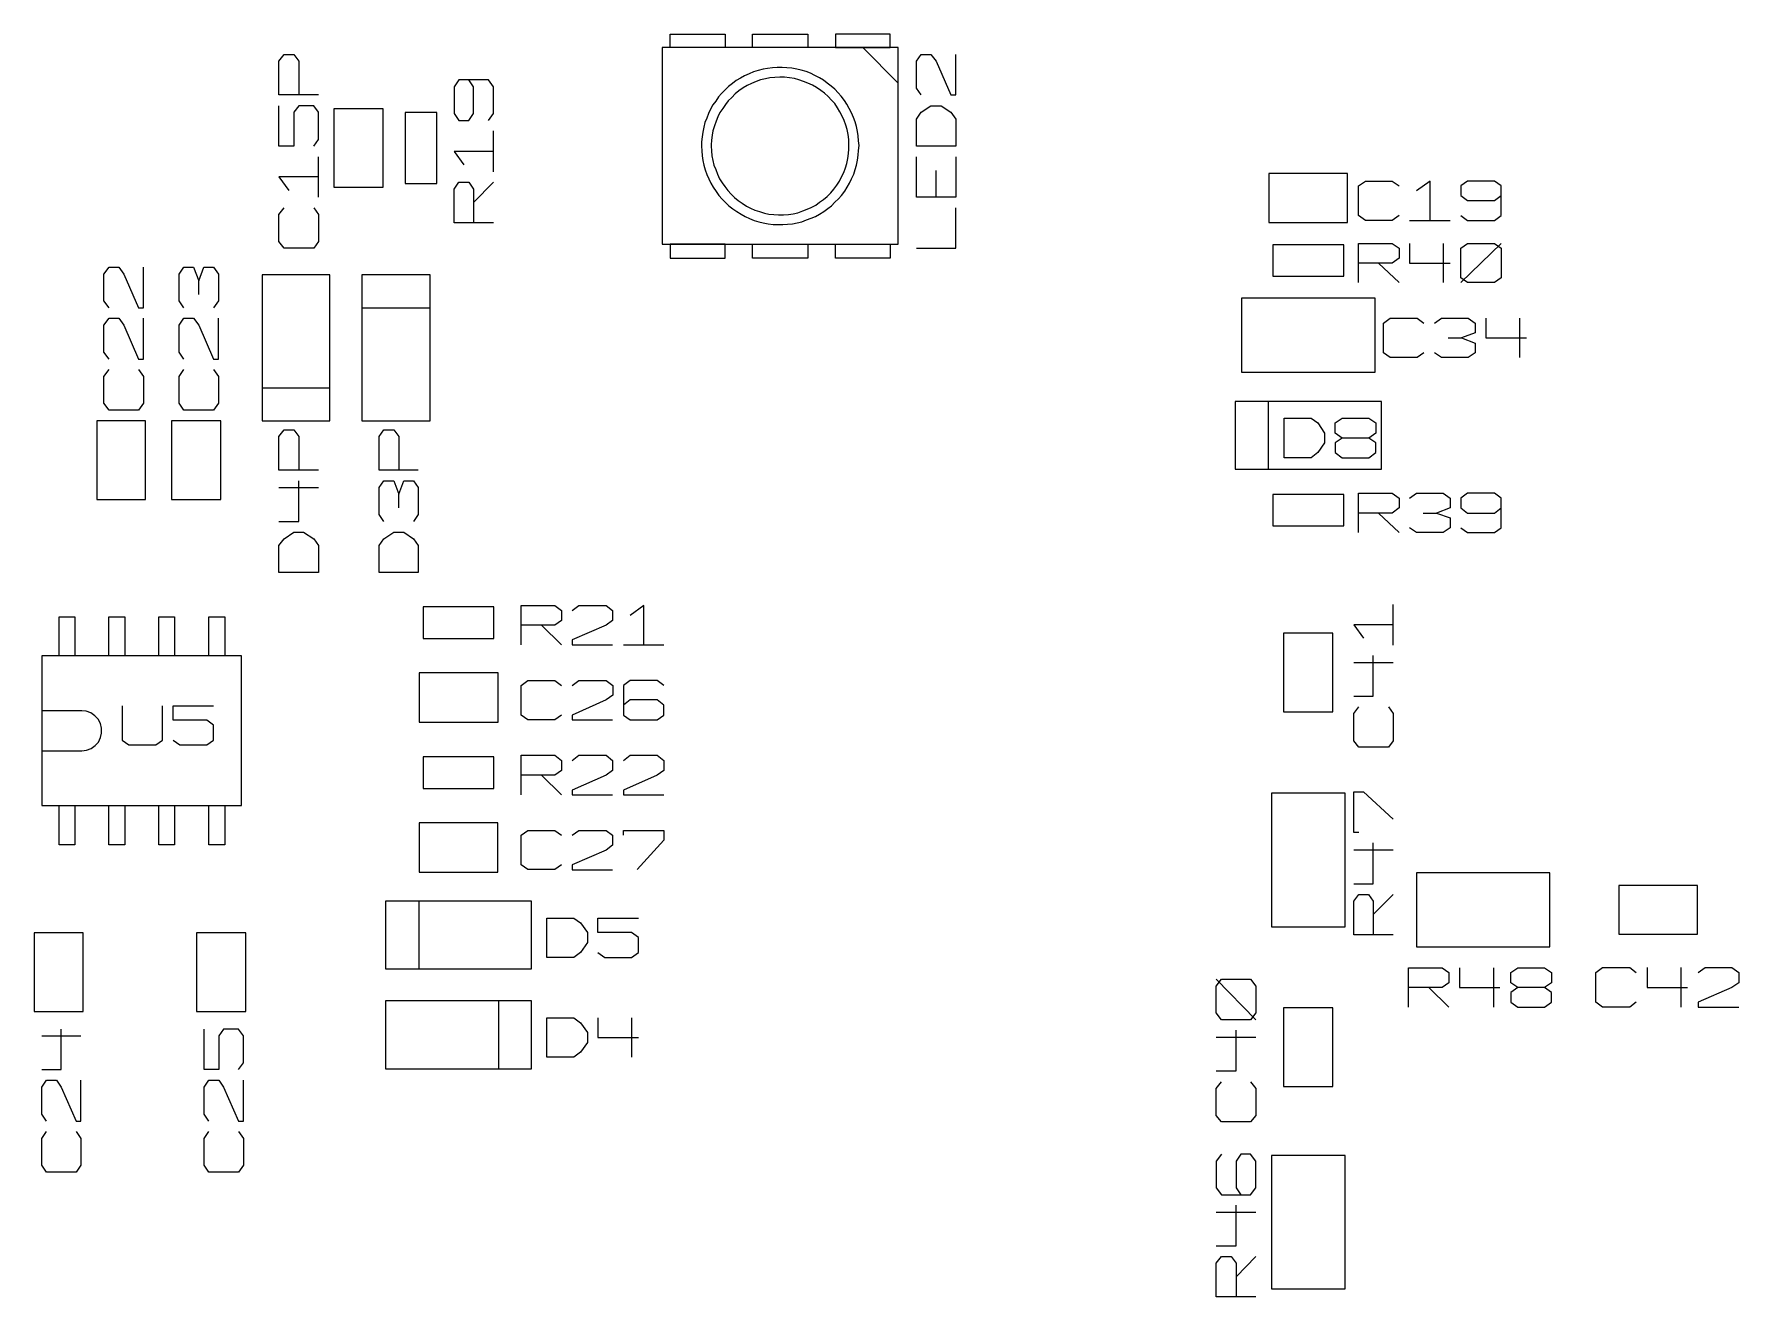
# Model space of a CAD drawing. Extents: x -92 to 503, y -336 to 505.
# Drawn here: x 197.4 to 319.9, y 164.4 to 255.2 of the extents above; entities that cross this region are included whole.
import ezdxf

# ---------------------------------------------------------------- set-up
doc = ezdxf.new("R2010")
doc.units = 0
doc.layers.add('1', color=1, linetype='CONTINUOUS')

msp = doc.modelspace()

# ---------------------------------------------------------------- linework, layer by layer
at = {"layer": '1'}
for p, q in [((243.1, 255.22), (247.05, 255.22)), ((243.1, 254.25), (243.1, 255.22)), ((247.05, 255.22), (247.05, 254.25)), ((249.03, 254.25), (249.03, 255.22)), ((249.03, 255.22), (253, 255.22)), ((253, 255.22), (253, 254.25)), ((258.93, 255.22), (254.98, 255.22)), ((254.98, 255.22), (254.98, 254.25)), ((258.93, 254.25), (258.93, 255.22)), ((214.98, 253.27), (215.35, 253.75)), ((215.35, 253.75), (216.05, 253.75)), ((216.05, 253.75), (216.4, 253.27)), ((259.5, 254.25), (242.53, 254.25)), ((242.53, 254.25), (242.53, 240.1)), ((247.05, 254.25), (243.1, 254.25)), ((253, 254.25), (249.03, 254.25)), ((254.98, 254.25), (258.93, 254.25)), ((256.95, 254.25), (259.5, 251.7)), ((259.5, 240.1), (259.5, 254.25)), ((260.8, 253.27), (261.15, 253.75)), ((261.15, 253.75), (261.85, 253.75)), ((261.85, 253.75), (262.23, 253.27)), ((263.63, 250.85), (263.63, 253.75)), ((214.98, 250.85), (214.98, 253.27)), ((216.4, 253.27), (216.4, 250.85)), ((249.1, 252.5), (248.78, 252.37)), ((249.43, 252.6), (249.1, 252.5)), ((249.78, 252.7), (249.43, 252.6)), ((250.1, 252.75), (249.78, 252.7)), ((250.45, 252.8), (250.1, 252.75)), ((250.8, 252.82), (250.45, 252.8)), ((251.15, 252.82), (250.8, 252.82)), ((251.5, 252.8), (251.15, 252.82)), ((251.85, 252.77), (251.5, 252.8)), ((252.2, 252.7), (251.85, 252.77)), ((252.53, 252.62), (252.2, 252.7)), ((252.88, 252.52), (252.53, 252.62)), ((253.2, 252.4), (252.88, 252.52)), ((260.8, 251.32), (260.8, 253.27)), ((262.23, 253.27), (263.28, 250.85)), ((227.92, 251.92), (227.57, 251.42)), ((227.57, 251.42), (227.57, 249.5)), ((230.05, 251.92), (227.92, 251.92)), ((228.97, 251.42), (228.62, 251.92)), ((228.97, 249.5), (228.97, 251.42)), ((230.4, 251.42), (230.05, 251.92)), ((230.4, 249.5), (230.4, 251.42)), ((247.3, 251.45), (247.05, 251.2)), ((247.58, 251.67), (247.3, 251.45)), ((247.85, 251.87), (247.58, 251.67)), ((248.15, 252.05), (247.85, 251.87)), ((248.35, 251.35), (248.05, 251.15)), ((248.45, 252.22), (248.15, 252.05)), ((248.65, 251.52), (248.35, 251.35)), ((248.78, 252.37), (248.45, 252.22)), ((248.95, 251.67), (248.65, 251.52)), ((249.28, 251.8), (248.95, 251.67)), ((249.6, 251.92), (249.28, 251.8)), ((249.95, 252), (249.6, 251.92)), ((250.28, 252.07), (249.95, 252)), ((250.63, 252.1), (250.28, 252.07)), ((250.98, 252.12), (250.63, 252.1)), ((251.33, 252.12), (250.98, 252.12)), ((251.68, 252.07), (251.33, 252.12)), ((252.03, 252.02), (251.68, 252.07)), ((252.35, 251.92), (252.03, 252.02)), ((252.7, 251.82), (252.35, 251.92)), ((253, 251.7), (252.7, 251.82)), ((253.33, 251.55), (253, 251.7)), ((253.5, 252.25), (253.2, 252.4)), ((253.63, 251.37), (253.33, 251.55)), ((253.83, 252.07), (253.5, 252.25)), ((253.93, 251.17), (253.63, 251.37)), ((254.13, 251.9), (253.83, 252.07)), ((254.4, 251.7), (254.13, 251.9)), ((254.68, 251.47), (254.4, 251.7)), ((254.93, 251.25), (254.68, 251.47)), ((255.18, 251), (254.93, 251.25)), ((261.15, 250.85), (260.8, 251.32)), ((217.83, 250.85), (214.98, 250.85)), ((214.98, 247.17), (214.98, 250.07)), ((216.4, 250.07), (216.05, 249.6)), ((217.48, 250.07), (216.4, 250.07)), ((217.83, 249.6), (217.48, 250.07)), ((246.18, 250.12), (246, 249.82)), ((246.38, 250.4), (246.18, 250.12)), ((246.58, 250.7), (246.38, 250.4)), ((246.8, 250.95), (246.58, 250.7)), ((247.05, 251.2), (246.8, 250.95)), ((247.08, 250.15), (246.88, 249.87)), ((247.28, 250.42), (247.08, 250.15)), ((247.53, 250.67), (247.28, 250.42)), ((247.78, 250.92), (247.53, 250.67)), ((248.05, 251.15), (247.78, 250.92)), ((254.2, 250.97), (253.93, 251.17)), ((254.45, 250.72), (254.2, 250.97)), ((254.7, 250.47), (254.45, 250.72)), ((254.93, 250.22), (254.7, 250.47)), ((255.13, 249.92), (254.93, 250.22)), ((255.4, 250.75), (255.18, 251)), ((255.63, 250.45), (255.4, 250.75)), ((255.8, 250.17), (255.63, 250.45)), ((255.98, 249.87), (255.8, 250.17)), ((261.15, 249.6), (261.85, 250.07)), ((261.85, 250.07), (262.58, 250.07)), ((262.58, 250.07), (263.28, 249.6)), ((263.28, 250.85), (263.63, 250.85)), ((216.05, 249.6), (216.05, 247.17)), ((217.83, 247.65), (217.83, 249.6)), ((218.93, 249.85), (218.93, 244.2)), ((222.48, 249.85), (218.93, 249.85)), ((222.48, 244.2), (222.48, 249.85)), ((226.32, 249.57), (224.05, 249.57)), ((224.05, 249.57), (224.05, 244.47)), ((226.32, 244.47), (226.32, 249.57)), ((227.57, 249.5), (227.92, 249)), ((227.92, 249), (228.62, 249)), ((228.62, 249), (228.97, 249.5)), ((230.05, 249), (230.4, 249.5)), ((245.6, 248.85), (245.53, 248.52)), ((245.73, 249.17), (245.6, 248.85)), ((245.85, 249.5), (245.73, 249.17)), ((246, 249.82), (245.85, 249.5)), ((246.4, 248.95), (246.28, 248.62)), ((246.53, 249.27), (246.4, 248.95)), ((246.68, 249.57), (246.53, 249.27)), ((246.88, 249.87), (246.68, 249.57)), ((255.3, 249.62), (255.13, 249.92)), ((255.48, 249.32), (255.3, 249.62)), ((255.6, 249), (255.48, 249.32)), ((255.73, 248.67), (255.6, 249)), ((256.15, 249.55), (255.98, 249.87)), ((256.28, 249.22), (256.15, 249.55)), ((256.4, 248.9), (256.28, 249.22)), ((256.5, 248.57), (256.4, 248.9)), ((260.8, 249.1), (261.15, 249.6)), ((260.8, 247.17), (260.8, 249.1)), ((263.28, 249.6), (263.63, 249.1)), ((263.63, 249.1), (263.63, 247.17)), ((217.48, 247.17), (217.83, 247.65)), ((230.4, 245.32), (230.4, 248.25)), ((245.4, 247.82), (245.35, 247.47)), ((245.45, 248.17), (245.4, 247.82)), ((245.53, 248.52), (245.45, 248.17)), ((246.08, 247.6), (246.05, 247.25)), ((246.13, 247.95), (246.08, 247.6)), ((246.18, 248.27), (246.13, 247.95)), ((246.28, 248.62), (246.18, 248.27)), ((255.83, 248.35), (255.73, 248.67)), ((255.9, 248), (255.83, 248.35)), ((255.95, 247.65), (255.9, 248)), ((255.95, 247.3), (255.95, 247.65)), ((256.58, 248.22), (256.5, 248.57)), ((256.63, 247.9), (256.58, 248.22)), ((256.65, 247.55), (256.63, 247.9)), ((216.05, 247.17), (214.98, 247.17)), ((217.83, 243.5), (217.83, 246.4)), ((230.4, 246.77), (227.57, 246.77)), ((227.57, 246.77), (228.27, 245.82)), ((245.35, 247.47), (245.35, 247.17)), ((245.35, 247.17), (245.38, 246.82)), ((245.38, 246.82), (245.4, 246.47)), ((245.4, 246.47), (245.45, 246.12)), ((246.05, 247.25), (246.05, 247.17)), ((246.05, 247.17), (246.08, 246.82)), ((246.08, 246.82), (246.1, 246.47)), ((246.1, 246.47), (246.18, 246.12)), ((255.88, 246.27), (255.93, 246.62)), ((255.93, 246.62), (255.95, 246.95)), ((255.95, 246.95), (255.95, 247.3)), ((256.58, 246.15), (256.63, 246.5)), ((256.63, 246.5), (256.65, 246.85)), ((256.68, 247.2), (256.65, 247.55)), ((256.65, 246.85), (256.68, 247.2)), ((263.63, 247.17), (260.8, 247.17)), ((260.8, 243.5), (260.8, 246.4)), ((263.63, 246.4), (263.63, 243.5)), ((245.45, 246.12), (245.53, 245.8)), ((245.53, 245.8), (245.63, 245.45)), ((245.63, 245.45), (245.73, 245.12)), ((245.73, 245.12), (245.88, 244.8)), ((246.18, 246.12), (246.25, 245.8)), ((246.25, 245.8), (246.38, 245.47)), ((246.38, 245.47), (246.5, 245.15)), ((246.5, 245.15), (246.65, 244.82)), ((255.43, 244.95), (255.58, 245.27)), ((255.58, 245.27), (255.7, 245.6)), ((255.7, 245.6), (255.8, 245.92)), ((255.8, 245.92), (255.88, 246.27)), ((256.15, 244.82), (256.3, 245.15)), ((256.3, 245.15), (256.4, 245.47)), ((256.4, 245.47), (256.5, 245.8)), ((256.5, 245.8), (256.58, 246.15)), ((262.23, 243.5), (262.23, 245.42)), ((291.8, 245.2), (286.15, 245.2)), ((286.15, 245.2), (286.15, 241.67)), ((291.8, 241.67), (291.8, 245.2)), ((217.83, 244.95), (214.98, 244.95)), ((214.98, 244.95), (215.7, 243.97)), ((218.93, 244.2), (222.48, 244.2)), ((224.05, 244.47), (226.32, 244.47)), ((227.57, 244.07), (227.92, 244.57)), ((227.57, 241.65), (227.57, 244.07)), ((227.92, 244.57), (228.62, 244.57)), ((228.62, 244.57), (228.97, 244.07)), ((228.97, 243.1), (230.4, 244.57)), ((228.97, 244.07), (228.97, 241.65)), ((245.88, 244.8), (246.03, 244.5)), ((246.03, 244.5), (246.2, 244.2)), ((246.2, 244.2), (246.4, 243.9)), ((246.4, 243.9), (246.6, 243.62)), ((246.65, 244.82), (246.83, 244.52)), ((246.83, 244.52), (247.03, 244.25)), ((247.03, 244.25), (247.25, 243.97)), ((247.25, 243.97), (247.48, 243.7)), ((254.65, 243.8), (254.88, 244.07)), ((254.88, 244.07), (255.08, 244.35)), ((255.08, 244.35), (255.28, 244.65)), ((255.28, 244.65), (255.43, 244.95)), ((255.43, 243.62), (255.65, 243.92)), ((255.65, 243.92), (255.83, 244.2)), ((255.83, 244.2), (256, 244.5)), ((256, 244.5), (256.15, 244.82)), ((292.58, 244.3), (293.08, 244.65)), ((292.58, 242.17), (292.58, 244.3)), ((293.08, 244.65), (295, 244.65)), ((295, 244.65), (295.5, 244.3)), ((297.73, 244.65), (296.75, 243.95)), ((297.73, 241.82), (297.73, 244.65)), ((300.43, 244.65), (299.93, 244.3)), ((299.93, 244.3), (299.93, 243.6)), ((302.35, 244.65), (300.43, 244.65)), ((302.85, 244.3), (302.35, 244.65)), ((302.85, 242.17), (302.85, 244.3)), ((214.98, 242.25), (215.35, 242.72)), ((217.48, 242.72), (217.83, 242.25)), ((246.6, 243.62), (246.83, 243.35)), ((246.83, 243.35), (247.08, 243.1)), ((247.08, 243.1), (247.33, 242.87)), ((247.33, 242.87), (247.6, 242.65)), ((247.48, 243.7), (247.73, 243.47)), ((247.6, 242.65), (247.9, 242.45)), ((247.73, 243.47), (248, 243.25)), ((248, 243.25), (248.28, 243.05)), ((248.28, 243.05), (248.58, 242.85)), ((248.58, 242.85), (248.88, 242.7)), ((248.88, 242.7), (249.2, 242.55)), ((252.95, 242.62), (253.25, 242.75)), ((253.25, 242.75), (253.58, 242.92)), ((253.58, 242.92), (253.85, 243.12)), ((253.85, 243.12), (254.13, 243.32)), ((254.13, 243.32), (254.4, 243.55)), ((254.15, 242.47), (254.43, 242.67)), ((254.4, 243.55), (254.65, 243.8)), ((254.43, 242.67), (254.7, 242.87)), ((254.7, 242.87), (254.95, 243.12)), ((254.95, 243.12), (255.2, 243.37)), ((255.2, 243.37), (255.43, 243.62)), ((263.63, 243.5), (260.8, 243.5)), ((263.63, 239.82), (263.63, 242.72)), ((299.93, 243.6), (300.43, 243.25)), ((300.43, 243.25), (302.35, 243.25)), ((302.35, 243.25), (302.85, 243.6)), ((214.98, 240.3), (214.98, 242.25)), ((217.83, 242.25), (217.83, 240.3)), ((230.4, 241.65), (227.57, 241.65)), ((247.9, 242.45), (248.2, 242.27)), ((248.2, 242.27), (248.5, 242.1)), ((248.5, 242.1), (248.8, 241.95)), ((248.8, 241.95), (249.15, 241.82)), ((249.15, 241.82), (249.48, 241.72)), ((249.2, 242.55), (249.53, 242.45)), ((249.48, 241.72), (249.8, 241.65)), ((249.53, 242.45), (249.88, 242.35)), ((249.8, 241.65), (250.15, 241.57)), ((249.88, 242.35), (250.2, 242.27)), ((250.15, 241.57), (250.5, 241.52)), ((250.2, 242.27), (250.55, 242.25)), ((250.5, 241.52), (250.85, 241.52)), ((250.55, 242.25), (250.9, 242.22)), ((250.85, 241.52), (251.2, 241.52)), ((250.9, 242.22), (251.25, 242.22)), ((251.2, 241.52), (251.55, 241.55)), ((251.25, 242.22), (251.6, 242.25)), ((251.55, 241.55), (251.9, 241.57)), ((251.6, 242.25), (251.95, 242.3)), ((251.9, 241.57), (252.23, 241.65)), ((251.95, 242.3), (252.28, 242.37)), ((252.23, 241.65), (252.58, 241.72)), ((252.28, 242.37), (252.63, 242.5)), ((252.58, 241.72), (252.9, 241.85)), ((252.63, 242.5), (252.95, 242.62)), ((252.9, 241.85), (253.23, 241.97)), ((253.23, 241.97), (253.55, 242.1)), ((253.55, 242.1), (253.85, 242.27)), ((253.85, 242.27), (254.15, 242.47)), ((286.15, 241.67), (291.8, 241.67)), ((293.08, 241.82), (292.58, 242.17)), ((295, 241.82), (293.08, 241.82)), ((295.5, 242.17), (295, 241.82)), ((296.25, 241.82), (299.18, 241.82)), ((299.93, 242.17), (300.43, 241.82)), ((300.43, 241.82), (302.35, 241.82)), ((302.35, 241.82), (302.85, 242.17)), ((215.35, 239.82), (214.98, 240.3)), ((217.83, 240.3), (217.48, 239.82)), ((217.48, 239.82), (215.35, 239.82)), ((242.53, 240.1), (259.5, 240.1)), ((247.05, 240.1), (243.1, 240.1)), ((243.1, 240.1), (243.1, 239.1)), ((243.1, 239.1), (247.05, 239.1)), ((247.05, 239.1), (247.05, 240.1)), ((249.03, 240.1), (253, 240.1)), ((249.03, 239.1), (249.03, 240.1)), ((253, 239.1), (249.03, 239.1)), ((253, 240.1), (253, 239.1)), ((254.98, 240.1), (258.93, 240.1)), ((254.98, 239.1), (254.98, 240.1)), ((258.93, 239.1), (254.98, 239.1)), ((258.93, 240.1), (258.93, 239.1)), ((260.8, 239.82), (263.63, 239.82)), ((291.53, 240.07), (286.43, 240.07)), ((286.43, 240.07), (286.43, 237.8)), ((291.53, 237.8), (291.53, 240.07)), ((292.58, 237.35), (292.58, 240.17)), ((292.58, 240.17), (295, 240.17)), ((295, 240.17), (295.5, 239.82)), ((295.5, 239.1), (295, 238.75)), ((295.5, 239.82), (295.5, 239.1)), ((296.25, 240.17), (296.25, 238.75)), ((298.68, 240.17), (298.68, 237.35)), ((299.93, 239.82), (300.43, 240.17)), ((299.93, 237.35), (302.85, 240.17)), ((299.93, 237.7), (299.93, 239.82)), ((300.43, 240.17), (302.35, 240.17)), ((302.35, 240.17), (302.85, 239.82)), ((302.85, 239.82), (302.85, 237.7)), ((202.4, 237.95), (202.78, 238.45)), ((202.4, 236.03), (202.4, 237.95)), ((202.78, 238.45), (203.48, 238.45)), ((203.48, 238.45), (203.83, 237.95)), ((203.83, 237.95), (204.88, 235.53)), ((205.25, 235.53), (205.25, 238.45)), ((207.8, 237.95), (208.15, 238.45)), ((207.8, 236.03), (207.8, 237.95)), ((208.15, 238.45), (208.85, 238.45)), ((208.85, 238.45), (209.23, 237.48)), ((209.23, 237.48), (209.58, 238.45)), ((209.58, 238.45), (210.28, 238.45)), ((210.28, 238.45), (210.63, 237.95)), ((210.63, 237.95), (210.63, 236.03)), ((213.78, 237.9), (213.78, 227.4)), ((218.65, 237.9), (213.78, 237.9)), ((218.65, 227.4), (218.65, 237.9)), ((225.85, 237.9), (220.95, 237.9)), ((220.95, 237.9), (220.95, 227.4)), ((225.85, 227.4), (225.85, 237.9)), ((286.43, 237.8), (291.53, 237.8)), ((295, 238.75), (292.58, 238.75)), ((294.03, 238.75), (295.5, 237.35)), ((296.25, 238.75), (299.18, 238.75)), ((209.23, 236.5), (209.23, 237.48)), ((300.43, 237.35), (299.93, 237.7)), ((302.35, 237.35), (300.43, 237.35)), ((302.85, 237.7), (302.35, 237.35)), ((202.78, 235.53), (202.4, 236.03)), ((204.88, 235.53), (205.25, 235.53)), ((208.15, 235.53), (207.8, 236.03)), ((210.63, 236.03), (210.28, 235.53)), ((225.85, 235.52), (220.95, 235.52)), ((293.78, 236.23), (284.18, 236.23)), ((284.18, 236.23), (284.18, 230.9)), ((293.78, 230.9), (293.78, 236.23)), ((202.4, 234.28), (202.78, 234.78)), ((202.4, 232.35), (202.4, 234.28)), ((202.78, 234.78), (203.48, 234.78)), ((203.48, 234.78), (203.83, 234.28)), ((203.83, 234.28), (204.88, 231.85)), ((205.25, 231.85), (205.25, 234.78)), ((207.8, 234.28), (208.15, 234.78)), ((207.8, 232.35), (207.8, 234.28)), ((208.15, 234.78), (208.85, 234.78)), ((208.85, 234.78), (209.23, 234.28)), ((209.23, 234.28), (210.28, 231.85)), ((210.63, 231.85), (210.63, 234.78)), ((294.38, 234.43), (294.85, 234.78)), ((294.38, 232.3), (294.38, 234.43)), ((294.85, 234.78), (296.8, 234.78)), ((296.8, 234.78), (297.28, 234.43)), ((298.05, 234.43), (298.55, 234.78)), ((298.55, 234.78), (300.48, 234.78)), ((300.48, 234.78), (300.98, 234.43)), ((300.98, 234.43), (300.98, 233.73)), ((301.73, 234.78), (301.73, 233.38)), ((304.15, 234.78), (304.15, 231.95)), ((299.03, 233.38), (300, 233.38)), ((300.98, 233.73), (300, 233.38)), ((300, 233.38), (300.98, 233)), ((300.98, 233), (300.98, 232.3)), ((301.73, 233.38), (304.65, 233.38)), ((202.78, 231.85), (202.4, 232.35)), ((204.88, 231.85), (205.25, 231.85)), ((208.15, 231.85), (207.8, 232.35)), ((210.28, 231.85), (210.63, 231.85)), ((294.85, 231.95), (294.38, 232.3)), ((296.8, 231.95), (294.85, 231.95)), ((297.28, 232.3), (296.8, 231.95)), ((298.55, 231.95), (298.05, 232.3)), ((300.48, 231.95), (298.55, 231.95)), ((300.98, 232.3), (300.48, 231.95)), ((202.4, 230.6), (202.78, 231.1)), ((202.4, 228.68), (202.4, 230.6)), ((204.88, 231.1), (205.25, 230.6)), ((205.25, 230.6), (205.25, 228.68)), ((207.8, 230.6), (208.15, 231.1)), ((207.8, 228.68), (207.8, 230.6)), ((210.28, 231.1), (210.63, 230.6)), ((210.63, 230.6), (210.63, 228.68)), ((284.18, 230.9), (293.78, 230.9)), ((213.78, 229.77), (218.65, 229.77)), ((202.78, 228.18), (202.4, 228.68)), ((204.88, 228.18), (202.78, 228.18)), ((205.25, 228.68), (204.88, 228.18)), ((208.15, 228.18), (207.8, 228.68)), ((210.28, 228.18), (208.15, 228.18)), ((210.63, 228.68), (210.28, 228.18)), ((294.23, 228.8), (283.73, 228.8)), ((283.73, 228.8), (283.73, 223.92)), ((286.1, 228.8), (286.1, 223.92)), ((294.23, 223.92), (294.23, 228.8)), ((205.4, 227.4), (201.88, 227.4)), ((201.88, 227.4), (201.88, 221.75)), ((205.4, 221.75), (205.4, 227.4)), ((210.8, 227.4), (207.25, 227.4)), ((207.25, 227.4), (207.25, 221.75)), ((210.8, 221.75), (210.8, 227.4)), ((213.78, 227.4), (218.65, 227.4)), ((214.98, 226.27), (215.35, 226.77)), ((215.35, 226.77), (216.05, 226.77)), ((216.05, 226.77), (216.4, 226.27)), ((220.95, 227.4), (225.85, 227.4)), ((222.18, 226.27), (222.53, 226.77)), ((222.53, 226.77), (223.23, 226.77)), ((223.23, 226.77), (223.6, 226.27)), ((287.23, 224.75), (287.23, 227.6)), ((287.23, 227.6), (289.18, 227.6)), ((289.18, 227.6), (289.65, 227.25)), ((289.65, 227.25), (290.15, 226.52)), ((290.9, 227.25), (291.4, 227.6)), ((290.9, 226.52), (290.9, 227.25)), ((291.4, 227.6), (293.33, 227.6)), ((293.33, 227.6), (293.83, 227.25)), ((293.83, 227.25), (293.83, 226.52)), ((214.98, 223.85), (214.98, 226.27)), ((216.4, 226.27), (216.4, 223.85)), ((222.18, 223.85), (222.18, 226.27)), ((223.6, 226.27), (223.6, 223.85)), ((290.15, 225.82), (289.65, 225.12)), ((290.15, 226.52), (290.15, 225.82)), ((291.4, 226.17), (290.9, 226.52)), ((291.4, 226.17), (290.9, 225.82)), ((290.9, 225.82), (290.9, 225.12)), ((293.33, 226.17), (291.4, 226.17)), ((293.83, 226.52), (293.33, 226.17)), ((293.83, 225.82), (293.33, 226.17)), ((293.83, 225.12), (293.83, 225.82)), ((289.18, 224.75), (287.23, 224.75)), ((289.65, 225.12), (289.18, 224.75)), ((290.9, 225.12), (291.4, 224.75)), ((291.4, 224.75), (293.33, 224.75)), ((293.33, 224.75), (293.83, 225.12)), ((217.83, 223.85), (214.98, 223.85)), ((216.4, 220.17), (216.4, 223.1)), ((225, 223.85), (222.18, 223.85)), ((222.18, 222.6), (222.53, 223.1)), ((222.53, 223.1), (223.23, 223.1)), ((223.23, 223.1), (223.6, 222.12)), ((223.6, 222.12), (223.95, 223.1)), ((223.95, 223.1), (224.65, 223.1)), ((224.65, 223.1), (225, 222.6)), ((283.73, 223.92), (294.23, 223.92)), ((214.98, 222.6), (217.83, 222.6)), ((222.18, 220.67), (222.18, 222.6)), ((223.6, 221.15), (223.6, 222.12)), ((225, 222.6), (225, 220.67)), ((291.53, 222.1), (286.43, 222.1)), ((286.43, 222.1), (286.43, 219.85)), ((291.53, 219.85), (291.53, 222.1)), ((292.58, 219.37), (292.58, 222.2)), ((292.58, 222.2), (295, 222.2)), ((295, 222.2), (295.5, 221.85)), ((295.5, 221.85), (295.5, 221.15)), ((296.25, 221.85), (296.75, 222.2)), ((296.75, 222.2), (298.68, 222.2)), ((298.68, 222.2), (299.18, 221.85)), ((299.18, 221.85), (299.18, 221.15)), ((300.43, 222.2), (299.93, 221.85)), ((299.93, 221.85), (299.93, 221.15)), ((302.35, 222.2), (300.43, 222.2)), ((302.85, 221.85), (302.35, 222.2)), ((302.85, 219.72), (302.85, 221.85)), ((201.88, 221.75), (205.4, 221.75)), ((207.25, 221.75), (210.8, 221.75)), ((222.53, 220.17), (222.18, 220.67)), ((225, 220.67), (224.65, 220.17)), ((295, 220.77), (292.58, 220.77)), ((294.03, 220.77), (295.5, 219.37)), ((295.5, 221.15), (295, 220.77)), ((297.23, 220.77), (298.2, 220.77)), ((299.18, 221.15), (298.2, 220.77)), ((298.2, 220.77), (299.18, 220.42)), ((299.93, 221.15), (300.43, 220.77)), ((300.43, 220.77), (302.35, 220.77)), ((302.35, 220.77), (302.85, 221.15)), ((214.98, 220.17), (216.4, 220.17)), ((215.35, 218.92), (216.05, 219.4)), ((216.05, 219.4), (216.75, 219.4)), ((216.75, 219.4), (217.48, 218.92)), ((222.53, 218.92), (223.23, 219.4)), ((223.23, 219.4), (223.95, 219.4)), ((223.95, 219.4), (224.65, 218.92)), ((286.43, 219.85), (291.53, 219.85)), ((296.75, 219.37), (296.25, 219.72)), ((298.68, 219.37), (296.75, 219.37)), ((299.18, 219.72), (298.68, 219.37)), ((299.18, 220.42), (299.18, 219.72)), ((299.93, 219.72), (300.43, 219.37)), ((300.43, 219.37), (302.35, 219.37)), ((302.35, 219.37), (302.85, 219.72)), ((214.98, 218.45), (215.35, 218.92)), ((214.98, 216.5), (214.98, 218.45)), ((217.48, 218.92), (217.83, 218.45)), ((217.83, 218.45), (217.83, 216.5)), ((222.18, 218.45), (222.53, 218.92)), ((222.18, 216.5), (222.18, 218.45)), ((224.65, 218.92), (225, 218.45)), ((225, 218.45), (225, 216.5)), ((217.83, 216.5), (214.98, 216.5)), ((225, 216.5), (222.18, 216.5)), ((199.18, 210.5), (199.18, 213.32)), ((199.18, 213.32), (200.3, 213.32)), ((200.3, 213.32), (200.3, 210.5)), ((202.75, 210.5), (202.75, 213.32)), ((202.75, 213.32), (203.9, 213.32)), ((203.9, 213.32), (203.9, 210.5)), ((206.35, 210.5), (206.35, 213.32)), ((206.35, 213.32), (207.48, 213.32)), ((207.48, 213.32), (207.48, 210.5)), ((209.95, 210.5), (209.95, 213.32)), ((209.95, 213.32), (211.08, 213.32)), ((211.08, 213.32), (211.08, 210.5)), ((230.42, 214.02), (225.35, 214.02)), ((225.35, 214.02), (225.35, 211.75)), ((230.42, 211.75), (230.42, 214.02)), ((232.4, 211.3), (232.4, 214.12)), ((232.4, 214.12), (234.82, 214.12)), ((234.82, 214.12), (235.3, 213.77)), ((235.3, 213.77), (235.3, 213.05)), ((236.07, 213.77), (236.55, 214.12)), ((236.55, 214.12), (238.5, 214.12)), ((238.5, 214.12), (238.97, 213.77)), ((238.97, 213.77), (238.97, 213.05)), ((241.2, 214.12), (240.22, 213.4)), ((241.2, 211.3), (241.2, 214.12)), ((295.08, 211.28), (295.08, 214.2)), ((234.82, 212.7), (232.4, 212.7)), ((233.85, 212.7), (235.3, 211.3)), ((235.3, 213.05), (234.82, 212.7)), ((238.5, 212.7), (236.07, 211.65)), ((238.97, 213.05), (238.5, 212.7)), ((290.75, 212.13), (287.2, 212.13)), ((287.2, 212.13), (287.2, 206.48)), ((290.75, 206.48), (290.75, 212.13)), ((295.08, 212.73), (292.25, 212.73)), ((292.25, 212.73), (292.95, 211.78)), ((225.35, 211.75), (230.42, 211.75)), ((236.07, 211.65), (236.07, 211.3)), ((236.07, 211.3), (238.97, 211.3)), ((239.75, 211.3), (242.65, 211.3)), ((212.3, 210.5), (197.93, 210.5)), ((197.93, 210.5), (197.93, 199.75)), ((212.3, 199.75), (212.3, 210.5)), ((292.25, 210.03), (295.08, 210.03)), ((293.65, 207.6), (293.65, 210.53)), ((230.73, 209.28), (225.05, 209.28)), ((225.05, 209.28), (225.05, 205.73)), ((230.73, 205.73), (230.73, 209.28)), ((232.4, 208.38), (232.88, 208.73)), ((232.4, 206.25), (232.4, 208.38)), ((232.88, 208.73), (234.82, 208.73)), ((234.82, 208.73), (235.3, 208.38)), ((236.07, 208.38), (236.55, 208.73)), ((236.55, 208.73), (238.5, 208.73)), ((238.5, 208.73), (238.98, 208.38)), ((238.98, 208.38), (238.98, 207.68)), ((240.22, 208.73), (239.75, 208.38)), ((239.75, 208.38), (239.75, 206.25)), ((242.17, 208.73), (240.22, 208.73)), ((242.65, 208.38), (242.17, 208.73)), ((238.5, 207.33), (236.07, 206.25)), ((238.98, 207.68), (238.5, 207.33)), ((240.22, 207.33), (239.75, 206.95)), ((242.17, 207.33), (240.22, 207.33)), ((242.65, 206.95), (242.17, 207.33)), ((292.25, 207.6), (293.65, 207.6)), ((200.8, 206.55), (197.93, 206.55)), ((197.93, 206.55), (197.93, 203.67)), ((201.13, 206.52), (200.8, 206.55)), ((201.45, 206.4), (201.13, 206.52)), ((201.75, 206.2), (201.45, 206.4)), ((201.98, 205.95), (201.75, 206.2)), ((202.15, 205.65), (201.98, 205.95)), ((203.7, 206.92), (203.7, 204.45)), ((206.6, 204.45), (206.6, 206.92)), ((207.38, 205.87), (207.38, 206.92)), ((207.38, 206.92), (210.28, 206.92)), ((232.88, 205.9), (232.4, 206.25)), ((234.82, 205.9), (232.88, 205.9)), ((235.3, 206.25), (234.82, 205.9)), ((236.07, 206.25), (236.07, 205.9)), ((236.07, 205.9), (238.97, 205.9)), ((239.75, 206.25), (240.22, 205.9)), ((240.22, 205.9), (242.17, 205.9)), ((242.17, 205.9), (242.65, 206.25)), ((242.65, 206.25), (242.65, 206.95)), ((287.2, 206.48), (290.75, 206.48)), ((292.25, 206.35), (292.6, 206.83)), ((292.25, 204.4), (292.25, 206.35)), ((294.73, 206.83), (295.08, 206.35)), ((295.08, 206.35), (295.08, 204.4)), ((202.23, 205.3), (202.15, 205.65)), ((202.15, 204.62), (202.23, 204.95)), ((202.23, 204.95), (202.23, 205.3)), ((209.8, 205.87), (207.38, 205.87)), ((210.28, 205.52), (209.8, 205.87)), ((210.28, 204.45), (210.28, 205.52)), ((225.05, 205.73), (230.73, 205.73)), ((197.93, 203.67), (200.8, 203.67)), ((200.8, 203.67), (201.15, 203.72)), ((201.15, 203.72), (201.48, 203.85)), ((201.48, 203.85), (201.78, 204.05)), ((201.78, 204.05), (202, 204.3)), ((202, 204.3), (202.15, 204.62)), ((203.7, 204.45), (204.18, 204.1)), ((204.18, 204.1), (206.13, 204.1)), ((206.13, 204.1), (206.6, 204.45)), ((207.38, 204.45), (207.85, 204.1)), ((207.85, 204.1), (209.8, 204.1)), ((209.8, 204.1), (210.28, 204.45)), ((292.6, 203.93), (292.25, 204.4)), ((294.73, 203.93), (292.6, 203.93)), ((295.08, 204.4), (294.73, 203.93)), ((230.42, 203.25), (225.35, 203.25)), ((225.35, 203.25), (225.35, 200.97)), ((230.42, 200.97), (230.42, 203.25)), ((232.4, 200.5), (232.4, 203.35)), ((232.4, 203.35), (234.82, 203.35)), ((234.82, 203.35), (235.3, 202.97)), ((235.3, 202.27), (234.82, 201.92)), ((235.3, 202.97), (235.3, 202.27)), ((236.07, 202.97), (236.55, 203.35)), ((236.55, 203.35), (238.5, 203.35)), ((238.5, 203.35), (238.97, 202.97)), ((238.97, 202.27), (238.5, 201.92)), ((238.97, 202.97), (238.97, 202.27)), ((239.75, 202.97), (240.22, 203.35)), ((240.22, 203.35), (242.17, 203.35)), ((242.17, 203.35), (242.65, 202.97)), ((242.65, 202.27), (242.17, 201.92)), ((242.65, 202.97), (242.65, 202.27)), ((234.82, 201.92), (232.4, 201.92)), ((233.85, 201.92), (235.3, 200.5)), ((238.5, 201.92), (236.07, 200.85)), ((242.17, 201.92), (239.75, 200.85)), ((225.35, 200.97), (230.42, 200.97)), ((236.07, 200.85), (236.07, 200.5)), ((236.07, 200.5), (238.97, 200.5)), ((239.75, 200.85), (239.75, 200.5)), ((239.75, 200.5), (242.65, 200.5)), ((291.63, 200.62), (286.33, 200.62)), ((286.33, 200.62), (286.33, 191.02)), ((291.63, 191.02), (291.63, 200.62)), ((292.25, 197.8), (292.25, 200.72)), ((292.25, 200.72), (292.95, 200.72)), ((292.95, 200.72), (295.08, 198.77)), ((197.93, 199.75), (212.3, 199.75)), ((199.18, 196.92), (199.18, 199.75)), ((200.3, 199.75), (200.3, 196.92)), ((202.75, 196.92), (202.75, 199.75)), ((203.9, 199.75), (203.9, 196.92)), ((206.35, 196.92), (206.35, 199.75)), ((207.48, 199.75), (207.48, 196.92)), ((209.95, 196.92), (209.95, 199.75)), ((211.08, 199.75), (211.08, 196.92)), ((230.72, 198.5), (225.05, 198.5)), ((225.05, 198.5), (225.05, 194.95)), ((230.72, 194.95), (230.72, 198.5)), ((232.4, 197.6), (232.87, 197.95)), ((232.4, 195.48), (232.4, 197.6)), ((232.87, 197.95), (234.82, 197.95)), ((234.82, 197.95), (235.3, 197.6)), ((236.07, 197.6), (236.55, 197.95)), ((236.55, 197.95), (238.5, 197.95)), ((238.5, 197.95), (238.97, 197.6)), ((238.97, 197.6), (238.97, 196.88)), ((239.75, 197.6), (239.75, 197.95)), ((239.75, 197.95), (242.65, 197.95)), ((242.65, 197.95), (242.65, 197.25)), ((292.6, 197.8), (292.25, 197.8)), ((200.3, 196.92), (199.18, 196.92)), ((203.9, 196.92), (202.75, 196.92)), ((207.48, 196.92), (206.35, 196.92)), ((211.08, 196.92), (209.95, 196.92)), ((238.5, 196.53), (236.07, 195.48)), ((238.97, 196.88), (238.5, 196.53)), ((242.65, 197.25), (240.72, 195.13)), ((292.25, 196.55), (295.08, 196.55)), ((293.65, 194.12), (293.65, 197.05)), ((225.05, 194.95), (230.72, 194.95)), ((232.87, 195.13), (232.4, 195.48)), ((234.82, 195.13), (232.87, 195.13)), ((235.3, 195.48), (234.82, 195.13)), ((236.07, 195.48), (236.07, 195.12)), ((236.07, 195.12), (238.97, 195.12)), ((306.35, 194.9), (296.75, 194.9)), ((296.75, 194.9), (296.75, 189.57)), ((306.35, 189.57), (306.35, 194.9)), ((292.25, 194.12), (293.65, 194.12)), ((316.95, 194), (311.3, 194)), ((311.3, 194), (311.3, 190.48)), ((316.95, 190.48), (316.95, 194)), ((233.13, 192.87), (222.65, 192.87)), ((222.65, 192.87), (222.65, 188)), ((225.03, 192.87), (225.03, 188)), ((233.13, 188), (233.13, 192.87)), ((292.25, 192.87), (292.6, 193.35)), ((292.25, 190.45), (292.25, 192.87)), ((292.6, 193.35), (293.3, 193.35)), ((293.3, 193.35), (293.65, 192.87)), ((293.65, 191.9), (295.08, 193.35)), ((293.65, 192.87), (293.65, 190.45)), ((234.23, 188.82), (234.23, 191.65)), ((234.23, 191.65), (236.18, 191.65)), ((236.18, 191.65), (236.65, 191.3)), ((236.65, 191.3), (237.15, 190.6)), ((237.9, 190.6), (237.9, 191.65)), ((237.9, 191.65), (240.83, 191.65)), ((197.38, 190.58), (197.38, 184.93)), ((200.9, 190.58), (197.38, 190.58)), ((200.9, 184.93), (200.9, 190.58)), ((209.05, 190.58), (209.05, 184.93)), ((212.6, 190.58), (209.05, 190.58)), ((212.6, 184.93), (212.6, 190.58)), ((237.15, 190.6), (237.15, 189.9)), ((240.33, 190.6), (237.9, 190.6)), ((240.83, 190.25), (240.33, 190.6)), ((240.83, 189.17), (240.83, 190.25)), ((286.33, 191.02), (291.63, 191.02)), ((295.08, 190.45), (292.25, 190.45)), ((311.3, 190.48), (316.95, 190.48)), ((236.18, 188.82), (234.23, 188.82)), ((236.65, 189.17), (236.18, 188.82)), ((237.15, 189.9), (236.65, 189.17)), ((237.9, 189.17), (238.4, 188.82)), ((238.4, 188.82), (240.33, 188.82)), ((240.33, 188.82), (240.83, 189.17)), ((296.75, 189.57), (306.35, 189.57)), ((222.65, 188), (233.13, 188)), ((296.18, 185.25), (296.18, 188.07)), ((296.18, 188.07), (298.6, 188.07)), ((298.6, 188.07), (299.08, 187.72)), ((299.08, 187.72), (299.08, 187)), ((299.85, 188.07), (299.85, 186.65)), ((302.28, 188.07), (302.28, 185.25)), ((303.53, 187.72), (304.03, 188.07)), ((303.53, 187), (303.53, 187.72)), ((304.03, 188.07), (305.95, 188.07)), ((305.95, 188.07), (306.45, 187.72)), ((306.45, 187.72), (306.45, 187)), ((309.65, 187.73), (310.13, 188.08)), ((309.65, 185.6), (309.65, 187.73)), ((310.13, 188.08), (312.08, 188.08)), ((312.08, 188.08), (312.55, 187.73)), ((313.33, 188.08), (313.33, 186.65)), ((315.75, 188.08), (315.75, 185.25)), ((317, 187.73), (317.5, 188.08)), ((317.5, 188.08), (319.43, 188.08)), ((319.43, 188.08), (319.93, 187.73)), ((319.93, 187.73), (319.93, 187)), ((282.35, 186.75), (282.73, 187.25)), ((285.2, 184.33), (282.35, 187.25)), ((282.35, 184.83), (282.35, 186.75)), ((282.73, 187.25), (284.83, 187.25)), ((284.83, 187.25), (285.2, 186.75)), ((285.2, 186.75), (285.2, 184.83)), ((298.6, 186.65), (296.18, 186.65)), ((297.63, 186.65), (299.08, 185.25)), ((299.08, 187), (298.6, 186.65)), ((299.85, 186.65), (302.75, 186.65)), ((304.03, 186.65), (303.53, 187)), ((304.03, 186.65), (303.53, 186.3)), ((303.53, 186.3), (303.53, 185.6)), ((305.95, 186.65), (304.03, 186.65)), ((306.45, 187), (305.95, 186.65)), ((306.45, 186.3), (305.95, 186.65)), ((306.45, 185.6), (306.45, 186.3)), ((313.33, 186.65), (316.23, 186.65)), ((319.43, 186.65), (317, 185.6)), ((319.93, 187), (319.43, 186.65)), ((233.13, 185.7), (222.65, 185.7)), ((222.65, 185.7), (222.65, 180.8)), ((230.78, 180.8), (230.78, 185.7)), ((233.13, 180.8), (233.13, 185.7)), ((287.2, 185.18), (287.2, 179.53)), ((290.75, 185.18), (287.2, 185.18)), ((290.75, 179.53), (290.75, 185.18)), ((303.53, 185.6), (304.03, 185.25)), ((304.03, 185.25), (305.95, 185.25)), ((305.95, 185.25), (306.45, 185.6)), ((310.13, 185.25), (309.65, 185.6)), ((312.08, 185.25), (310.13, 185.25)), ((312.55, 185.6), (312.08, 185.25)), ((317, 185.6), (317, 185.25)), ((317, 185.25), (319.93, 185.25)), ((197.38, 184.93), (200.9, 184.93)), ((209.05, 184.93), (212.6, 184.93)), ((234.23, 181.65), (234.23, 184.47)), ((234.23, 184.47), (236.18, 184.47)), ((236.18, 184.47), (236.65, 184.12)), ((236.65, 184.12), (237.15, 183.42)), ((237.9, 184.47), (237.9, 183.05)), ((240.33, 184.47), (240.33, 181.65)), ((282.73, 184.33), (282.35, 184.83)), ((284.83, 184.33), (282.73, 184.33)), ((285.2, 184.83), (284.83, 184.33)), ((197.93, 183.18), (200.75, 183.18)), ((199.33, 180.75), (199.33, 183.65)), ((209.6, 180.75), (209.6, 183.65)), ((211, 183.65), (210.65, 183.18)), ((210.65, 183.18), (210.65, 180.75)), ((212.08, 183.65), (211, 183.65)), ((212.43, 183.18), (212.08, 183.65)), ((212.43, 181.23), (212.43, 183.18)), ((237.15, 182.7), (236.65, 182)), ((237.15, 183.42), (237.15, 182.7)), ((237.9, 183.05), (240.83, 183.05)), ((282.35, 183.08), (285.2, 183.08)), ((283.78, 180.65), (283.78, 183.58)), ((236.18, 181.65), (234.23, 181.65)), ((236.65, 182), (236.18, 181.65)), ((197.93, 180.75), (199.33, 180.75)), ((210.65, 180.75), (209.6, 180.75)), ((212.08, 180.75), (212.43, 181.23)), ((222.65, 180.8), (233.13, 180.8)), ((282.35, 180.65), (283.78, 180.65)), ((197.93, 179.48), (198.28, 179.98)), ((197.93, 177.55), (197.93, 179.48)), ((198.28, 179.98), (198.98, 179.98)), ((198.98, 179.98), (199.33, 179.48)), ((199.33, 179.48), (200.4, 177.05)), ((200.75, 177.05), (200.75, 179.98)), ((209.6, 179.48), (209.95, 179.98)), ((209.6, 177.55), (209.6, 179.48)), ((209.95, 179.98), (210.65, 179.98)), ((210.65, 179.98), (211, 179.48)), ((211, 179.48), (212.08, 177.05)), ((212.43, 177.05), (212.43, 179.98)), ((282.35, 179.4), (282.73, 179.88)), ((282.35, 177.45), (282.35, 179.4)), ((284.83, 179.88), (285.2, 179.4)), ((285.2, 179.4), (285.2, 177.45)), ((287.2, 179.53), (290.75, 179.53)), ((198.28, 177.05), (197.93, 177.55)), ((200.4, 177.05), (200.75, 177.05)), ((209.95, 177.05), (209.6, 177.55)), ((212.08, 177.05), (212.43, 177.05)), ((282.73, 176.98), (282.35, 177.45)), ((284.83, 176.98), (282.73, 176.98)), ((285.2, 177.45), (284.83, 176.98)), ((197.93, 175.8), (198.28, 176.3)), ((197.93, 173.88), (197.93, 175.8)), ((200.4, 176.3), (200.75, 175.8)), ((200.75, 175.8), (200.75, 173.88)), ((209.6, 175.8), (209.95, 176.3)), ((209.6, 173.88), (209.6, 175.8)), ((212.08, 176.3), (212.43, 175.8)), ((212.43, 175.8), (212.43, 173.88)), ((282.73, 174.67), (282.35, 174.17)), ((282.35, 174.17), (282.35, 172.25)), ((284.13, 174.67), (283.78, 174.17)), ((283.78, 174.17), (283.78, 172.25)), ((284.83, 174.67), (284.13, 174.67)), ((285.2, 174.17), (284.83, 174.67)), ((285.2, 172.25), (285.2, 174.17)), ((286.33, 174.57), (286.33, 164.97)), ((291.63, 174.57), (286.33, 174.57)), ((291.63, 164.97), (291.63, 174.57)), ((198.28, 173.38), (197.93, 173.88)), ((200.4, 173.38), (198.28, 173.38)), ((200.75, 173.88), (200.4, 173.38)), ((209.95, 173.38), (209.6, 173.88)), ((212.08, 173.38), (209.95, 173.38)), ((212.43, 173.88), (212.08, 173.38)), ((282.35, 172.25), (282.73, 171.75)), ((282.73, 171.75), (284.83, 171.75)), ((283.78, 172.25), (284.13, 171.75)), ((284.83, 171.75), (285.2, 172.25)), ((282.35, 170.5), (285.2, 170.5)), ((283.78, 168.07), (283.78, 171)), ((282.35, 168.07), (283.78, 168.07)), ((282.35, 166.82), (282.73, 167.3)), ((282.35, 164.4), (282.35, 166.82)), ((282.73, 167.3), (283.43, 167.3)), ((283.43, 167.3), (283.78, 166.82)), ((283.78, 165.85), (285.2, 167.3)), ((283.78, 166.82), (283.78, 164.4)), ((285.2, 164.4), (282.35, 164.4)), ((286.33, 164.97), (291.63, 164.97))]:
    msp.add_line(p, q, dxfattribs=at)

doc.saveas('drawing.dxf')
